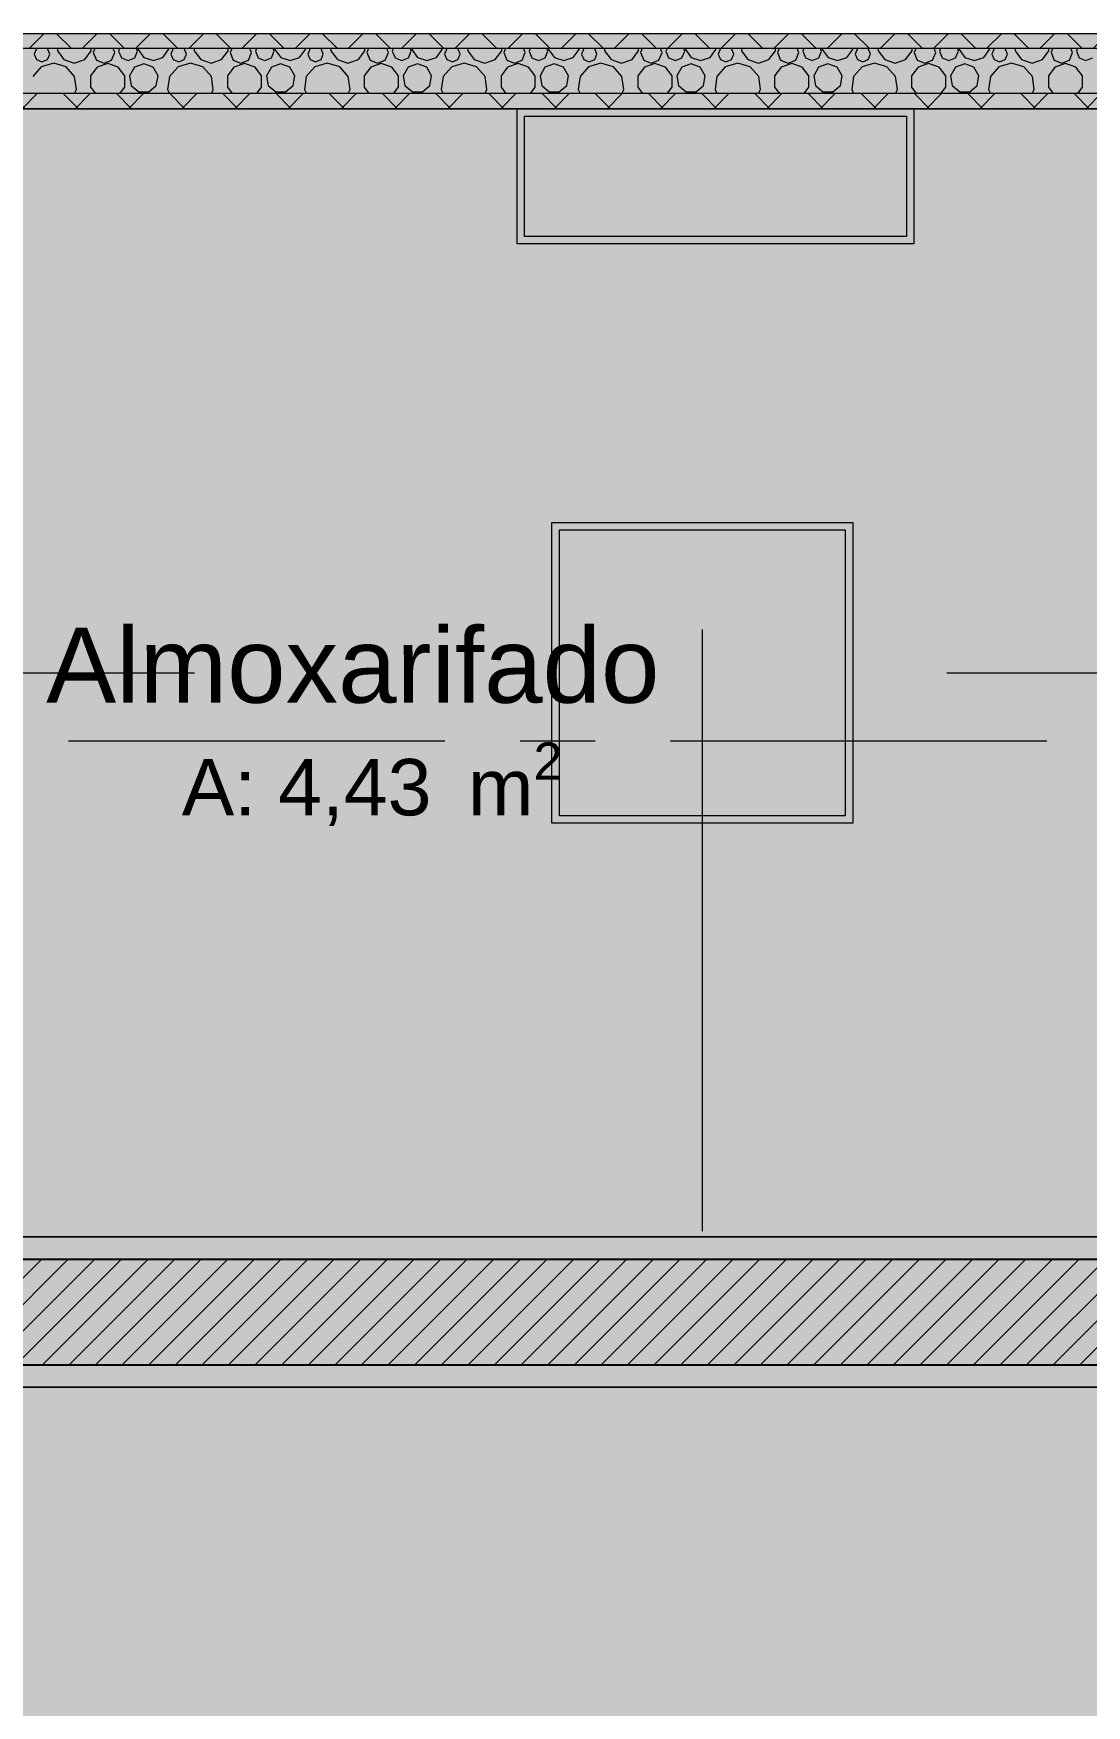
# Model space of a CAD drawing. Header units: metres. Extents: x -77 to -41.1, y -68 to -27.7.
# Drawn here: x -62.778 to -61.378, y -37.127 to -34.904 of the extents above; entities that cross this region are included whole.
import ezdxf

# ---------------------------------------------------------------- set-up
doc = ezdxf.new("R2010")
doc.units = ezdxf.units.M
doc.header["$MEASUREMENT"] = 0
doc.linetypes.add('AStair_dashed', pattern=[1.8, 0.8, -1])
doc.linetypes.add('Dot & Dashed', pattern=[0.6, 0.5, -0.05, 0, -0.05])
for name, color, linetype, lineweight in [('0_Caneta_No__99', 7, 'Continuous', 20), ('FORRO.EXEC_Caneta_No__241', 7, 'Continuous', 13), ('LAJES.EST_Caneta_No__241', 7, 'Continuous', 13), ('LAJES.EST_Caneta_No__96', 252, 'Continuous', 0), ('LUMINOTÉCNICA_Caneta_No__96', 252, 'Continuous', 0), ('PAREDE CONSTRUIR_Caneta_No__241', 7, 'Continuous', 13), ('PAREDE CONSTRUIR_Caneta_No__3', 7, 'Continuous', 25), ('PAREDE CONSTRUIR_Caneta_No__83', 84, 'Continuous', 0), ('PAREDE CONSTRUIR_Caneta_No__96', 252, 'Continuous', 0), ('Selos de Zona Archicad_Caneta_No__11', 7, 'Continuous', 5)]:
    doc.layers.add(name, color=color, linetype=linetype, lineweight=lineweight)
for name, color, linetype in [('COTAS FORRO.EXEC', 7, 'Continuous'), ('FORRO.EXEC', 7, 'Continuous'), ('LUMINOTÉCNICA', 7, 'Continuous'), ('PAREDE CONSTRUIR', 7, 'Continuous'), ('ZONA', 7, 'Continuous')]:
    doc.layers.add(name, color=color, linetype=linetype)
for name, color, linetype, lineweight, true_color in [('COTAS FORRO.EXEC_Caneta_No__25', 7, 'Continuous', 13, 0x982312), ('LAJES.EST_Caneta_No__18', 7, 'Continuous', 0, 0xdfdfdf), ('LAJES.EST_Caneta_No__254', 7, 'Continuous', 0, 0xd1c9ad), ('LUMINOTÉCNICA_Caneta_No__27', 7, 'Continuous', 0, 0xbd2d17), ('LUMINOTÉCNICA_Caneta_No__46', 7, 'Continuous', 0, 0xbf8f00), ('LUMINOTÉCNICA_Caneta_No__56', 7, 'Continuous', 0, 0xffe495), ('ZONA_Caneta_No__56', 7, 'Continuous', 0, 0xffe495)]:
    doc.layers.add(name, color=color, linetype=linetype, lineweight=lineweight, true_color=true_color)
doc.styles.add('GENERATED_STYLE_1', font='arial.ttf')
doc.dimstyles.new('GENERATED_STYLE__1', dxfattribs={"dimtxt": 0.1, "dimasz": 0.0475, "dimexe": 0.18, "dimexo": 0.1, "dimgap": 0, "dimtad": 1, "dimtih": 1, "dimtoh": 1, "dimzin": 0, "dimdsep": 46, "dimtxsty": 'GENERATED_STYLE_1', "dimblk": 'ARROWHEAD_11', "dimblk1": 'ARROWHEAD_11', "dimblk2": 'ARROWHEAD_11', "dimcen": 0.09, "dimclrd": 256, "dimclre": 256, "dimclrt": 256, "dimadec": 0, "dimazin": 0, "dimtfac": 1, "dimtdec": 4, "dimtmove": 0, "dimatfit": 3, "dimfxl": 0, "dimtolj": 1, "dimtzin": 0, "dimarcsym": 0})
pattern_1 = [(45, (0, 0.5), (-0.159099, 0.159099), [0, -0.15, 0, -0.225]), (110, (0.5, 0.5), (0.21143084, 0.07695453), [0, -0.11, 0, -0.19])]
pattern_2 = [(45, (0, 0), (-0.03535534, 0.03535534), []), (135, (0, 0), (0.03535534, 0.03535534), [])]

# ---------------------------------------------------------------- blocks, each defined once
blk = doc.blocks.new('Almoxarifado_9_16_3', base_point=(-62.3279, -35.8076))
at = {"layer": 'Selos de Zona Archicad_Caneta_No__11', "color": 7, "lineweight": 5, "attachment_point": 2, "style": 'GENERATED_STYLE_1'}
for s, insert, char_height in [('\\A1;{\\pqc;\\pt0,0.55;\\fArial|b0|i0|c0|p0;\\W1.000000;Almoxarifado\\fArial|b0|i0|c0|p0;\\W1.000000;\\A1{\\H.66x;\\S^  ;}\\fArial|b0|i0|c0|p0;\\W1.000000;\\fArial|b0|i0|c0|p0;\\W1.000000;\\A1{\\H.66x;\\S^  ;}}', (-62.3279, -35.6937), 0.1), ('\\A1;{\\pqc;\\pt0,0.55;\\fArial|b0|i0|c0|p0;\\W1.000000;A: 4,43\\fArial|b0|i0|c0|p0;\\W1.000000;\\A1{\\H.66x;\\S^  ;}\\fArial|b0|i0|c0|p0;\\W1.000000; m\\fArial|b0|i0|c0|p0;\\W1.000000;\\A1{\\H.66x;\\S2^  ;}}', (-62.3279, -35.8465), 0.075)]:
    blk.add_mtext(s, dxfattribs=dict(at, insert=insert, char_height=char_height))
blk = doc.blocks.new('*X122')
at = {"layer": 'PAREDE CONSTRUIR_Caneta_No__96', "color": 252, "linetype": 'Continuous', "lineweight": 0}
for p, q in [((-62.7741, -34.9238), (-62.7771, -34.9311)), ((-62.7564, -34.9311), (-62.7594, -34.9238)), ((-62.7462, -34.9238), (-62.7462, -34.9267)), ((-62.7012, -34.9267), (-62.7012, -34.9238)), ((-62.6963, -34.9238), (-62.6985, -34.929)), ((-62.6699, -34.929), (-62.672, -34.9238)), ((-62.6634, -34.9238), (-62.6648, -34.9272)), ((-62.6397, -34.9272), (-62.6411, -34.9238)), ((-62.6388, -34.9238), (-62.6388, -34.9249)), ((-62.6388, -34.9249), (-62.6311, -34.9356)), ((-62.6061, -34.9356), (-62.5983, -34.9249)), ((-62.5983, -34.9249), (-62.5983, -34.9238)), ((-62.5922, -34.9238), (-62.5952, -34.9311)), ((-62.5745, -34.9311), (-62.5776, -34.9238)), ((-62.5643, -34.9238), (-62.5643, -34.9267)), ((-62.5193, -34.9267), (-62.5193, -34.9238)), ((-62.5144, -34.9238), (-62.5166, -34.929)), ((-62.488, -34.929), (-62.4902, -34.9238)), ((-62.4815, -34.9238), (-62.4829, -34.9272)), ((-62.4579, -34.9272), (-62.4593, -34.9238)), ((-62.457, -34.9238), (-62.457, -34.9249)), ((-62.457, -34.9249), (-62.4492, -34.9356)), ((-62.4242, -34.9356), (-62.4165, -34.9249)), ((-62.4165, -34.9249), (-62.4165, -34.9238)), ((-62.4103, -34.9238), (-62.4134, -34.9311)), ((-62.3927, -34.9311), (-62.3957, -34.9238)), ((-62.3825, -34.9238), (-62.3825, -34.9267)), ((-62.3375, -34.9267), (-62.3375, -34.9238)), ((-62.3326, -34.9238), (-62.3348, -34.929)), ((-62.3062, -34.929), (-62.3083, -34.9238)), ((-62.2997, -34.9238), (-62.3011, -34.9272)), ((-62.276, -34.9272), (-62.2774, -34.9238)), ((-62.2751, -34.9238), (-62.2751, -34.9249)), ((-62.2751, -34.9249), (-62.2674, -34.9356)), ((-62.2424, -34.9356), (-62.2346, -34.9249)), ((-62.2346, -34.9249), (-62.2346, -34.9238)), ((-62.2285, -34.9238), (-62.2315, -34.9311)), ((-62.2108, -34.9311), (-62.2139, -34.9238)), ((-62.2006, -34.9238), (-62.2006, -34.9267)), ((-62.1556, -34.9267), (-62.1556, -34.9238)), ((-62.1507, -34.9238), (-62.1529, -34.929)), ((-62.1243, -34.929), (-62.1265, -34.9238)), ((-62.1178, -34.9238), (-62.1192, -34.9272)), ((-62.0942, -34.9272), (-62.0956, -34.9238)), ((-62.0932, -34.9238), (-62.0932, -34.9249)), ((-62.0932, -34.9249), (-62.0855, -34.9356)), ((-62.0605, -34.9356), (-62.0528, -34.9249)), ((-62.0528, -34.9249), (-62.0528, -34.9238)), ((-62.0466, -34.9238), (-62.0497, -34.9311)), ((-62.029, -34.9311), (-62.032, -34.9238)), ((-62.0188, -34.9238), (-62.0188, -34.9267)), ((-61.9738, -34.9267), (-61.9738, -34.9238)), ((-61.9689, -34.9238), (-61.971, -34.929)), ((-61.9425, -34.929), (-61.9446, -34.9238)), ((-61.9359, -34.9238), (-61.9374, -34.9272)), ((-61.9123, -34.9272), (-61.9137, -34.9238)), ((-61.9114, -34.9238), (-61.9114, -34.9249)), ((-61.9114, -34.9249), (-61.9037, -34.9356)), ((-61.8786, -34.9356), (-61.8709, -34.9249)), ((-61.8709, -34.9249), (-61.8709, -34.9238)), ((-61.8648, -34.9238), (-61.8678, -34.9311)), ((-61.8471, -34.9311), (-61.8502, -34.9238)), ((-61.8369, -34.9238), (-61.8369, -34.9267)), ((-61.7919, -34.9267), (-61.7919, -34.9238)), ((-61.787, -34.9238), (-61.7892, -34.929)), ((-61.7606, -34.929), (-61.7628, -34.9238)), ((-61.7541, -34.9238), (-61.7555, -34.9272)), ((-61.7305, -34.9272), (-61.7319, -34.9238)), ((-61.7295, -34.9238), (-61.7295, -34.9249)), ((-61.7295, -34.9249), (-61.7218, -34.9356)), ((-61.6968, -34.9356), (-61.6891, -34.9249)), ((-61.6891, -34.9249), (-61.6891, -34.9238)), ((-61.6829, -34.9238), (-61.686, -34.9311)), ((-61.6653, -34.9311), (-61.6683, -34.9238)), ((-61.6551, -34.9238), (-61.6551, -34.9267)), ((-61.6101, -34.9267), (-61.6101, -34.9238)), ((-61.6052, -34.9238), (-61.6073, -34.929)), ((-61.5788, -34.929), (-61.5809, -34.9238)), ((-61.5722, -34.9238), (-61.5737, -34.9272)), ((-61.5486, -34.9272), (-61.55, -34.9238)), ((-61.5477, -34.9238), (-61.5477, -34.9249)), ((-61.5477, -34.9249), (-61.54, -34.9356)), ((-61.5149, -34.9356), (-61.5072, -34.9249)), ((-61.5072, -34.9249), (-61.5072, -34.9238)), ((-61.5011, -34.9238), (-61.5041, -34.9311)), ((-61.4834, -34.9311), (-61.4864, -34.9238)), ((-61.4732, -34.9238), (-61.4732, -34.9267)), ((-61.4282, -34.9267), (-61.4282, -34.9238)), ((-61.4233, -34.9238), (-61.4255, -34.929)), ((-61.3969, -34.929), (-61.3991, -34.9238)), ((-61.3904, -34.9238), (-61.3918, -34.9272)), ((-62.7677, -34.9481), (-62.779, -34.9612)), ((-62.7771, -34.9311), (-62.774, -34.9384)), ((-62.774, -34.9384), (-62.7667, -34.9414)), ((-62.7511, -34.9433), (-62.7677, -34.9481)), ((-62.7667, -34.9414), (-62.7594, -34.9384)), ((-62.7594, -34.9384), (-62.7564, -34.9311)), ((-62.7346, -34.9481), (-62.7511, -34.9433)), ((-62.7462, -34.9267), (-62.7376, -34.9386)), ((-62.7376, -34.9386), (-62.7237, -34.9431)), ((-62.7233, -34.9612), (-62.7346, -34.9481)), ((-62.7237, -34.9431), (-62.7098, -34.9386)), ((-62.7098, -34.9386), (-62.7012, -34.9267)), ((-62.6934, -34.9484), (-62.702, -34.9603)), ((-62.6985, -34.929), (-62.6943, -34.9391)), ((-62.6943, -34.9391), (-62.6842, -34.9433)), ((-62.6793, -34.9438), (-62.6934, -34.9484)), ((-62.6842, -34.9433), (-62.6741, -34.9391)), ((-62.6653, -34.9484), (-62.6793, -34.9438)), ((-62.6741, -34.9391), (-62.6699, -34.929)), ((-62.6567, -34.9603), (-62.6653, -34.9484)), ((-62.6648, -34.9272), (-62.6611, -34.9361)), ((-62.6611, -34.9361), (-62.6523, -34.9397)), ((-62.6523, -34.9397), (-62.6434, -34.9361)), ((-62.6436, -34.9486), (-62.6502, -34.9599)), ((-62.6313, -34.9441), (-62.6436, -34.9486)), ((-62.6434, -34.9361), (-62.6397, -34.9272)), ((-62.619, -34.9486), (-62.6313, -34.9441)), ((-62.6311, -34.9356), (-62.6186, -34.9396)), ((-62.6124, -34.9599), (-62.619, -34.9486)), ((-62.6186, -34.9396), (-62.6061, -34.9356)), ((-62.5858, -34.9481), (-62.5971, -34.9612)), ((-62.5952, -34.9311), (-62.5922, -34.9384)), ((-62.5922, -34.9384), (-62.5849, -34.9414)), ((-62.5693, -34.9433), (-62.5858, -34.9481)), ((-62.5849, -34.9414), (-62.5776, -34.9384)), ((-62.5776, -34.9384), (-62.5745, -34.9311)), ((-62.5527, -34.9481), (-62.5693, -34.9433)), ((-62.5643, -34.9267), (-62.5557, -34.9386)), ((-62.5557, -34.9386), (-62.5418, -34.9431)), ((-62.5414, -34.9612), (-62.5527, -34.9481)), ((-62.5418, -34.9431), (-62.5279, -34.9386)), ((-62.5279, -34.9386), (-62.5193, -34.9267)), ((-62.5115, -34.9484), (-62.5202, -34.9603)), ((-62.5166, -34.929), (-62.5124, -34.9391)), ((-62.5124, -34.9391), (-62.5023, -34.9433)), ((-62.4975, -34.9438), (-62.5115, -34.9484)), ((-62.5023, -34.9433), (-62.4922, -34.9391)), ((-62.4835, -34.9484), (-62.4975, -34.9438)), ((-62.4922, -34.9391), (-62.488, -34.929)), ((-62.4748, -34.9603), (-62.4835, -34.9484)), ((-62.4829, -34.9272), (-62.4793, -34.9361)), ((-62.4793, -34.9361), (-62.4704, -34.9397)), ((-62.4704, -34.9397), (-62.4615, -34.9361)), ((-62.4618, -34.9486), (-62.4684, -34.9599)), ((-62.4495, -34.9441), (-62.4618, -34.9486)), ((-62.4615, -34.9361), (-62.4579, -34.9272)), ((-62.4371, -34.9486), (-62.4495, -34.9441)), ((-62.4492, -34.9356), (-62.4367, -34.9396)), ((-62.4306, -34.9599), (-62.4371, -34.9486)), ((-62.4367, -34.9396), (-62.4242, -34.9356)), ((-62.404, -34.9481), (-62.4153, -34.9612)), ((-62.4134, -34.9311), (-62.4103, -34.9384)), ((-62.4103, -34.9384), (-62.403, -34.9414)), ((-62.3874, -34.9433), (-62.404, -34.9481)), ((-62.403, -34.9414), (-62.3957, -34.9384)), ((-62.3957, -34.9384), (-62.3927, -34.9311)), ((-62.3709, -34.9481), (-62.3874, -34.9433)), ((-62.3825, -34.9267), (-62.3739, -34.9386)), ((-62.3739, -34.9386), (-62.36, -34.9431)), ((-62.3596, -34.9612), (-62.3709, -34.9481)), ((-62.36, -34.9431), (-62.3461, -34.9386)), ((-62.3461, -34.9386), (-62.3375, -34.9267)), ((-62.3297, -34.9484), (-62.3383, -34.9603)), ((-62.3348, -34.929), (-62.3306, -34.9391)), ((-62.3306, -34.9391), (-62.3205, -34.9433)), ((-62.3156, -34.9438), (-62.3297, -34.9484)), ((-62.3205, -34.9433), (-62.3104, -34.9391)), ((-62.3016, -34.9484), (-62.3156, -34.9438)), ((-62.3104, -34.9391), (-62.3062, -34.929)), ((-62.2929, -34.9603), (-62.3016, -34.9484)), ((-62.3011, -34.9272), (-62.2974, -34.9361)), ((-62.2974, -34.9361), (-62.2885, -34.9397)), ((-62.2885, -34.9397), (-62.2797, -34.9361)), ((-62.2799, -34.9486), (-62.2865, -34.9599)), ((-62.2676, -34.9441), (-62.2799, -34.9486)), ((-62.2797, -34.9361), (-62.276, -34.9272)), ((-62.2553, -34.9486), (-62.2676, -34.9441)), ((-62.2674, -34.9356), (-62.2549, -34.9396)), ((-62.2487, -34.9599), (-62.2553, -34.9486)), ((-62.2549, -34.9396), (-62.2424, -34.9356)), ((-62.2221, -34.9481), (-62.2334, -34.9612)), ((-62.2315, -34.9311), (-62.2285, -34.9384)), ((-62.2285, -34.9384), (-62.2212, -34.9414)), ((-62.2056, -34.9433), (-62.2221, -34.9481)), ((-62.2212, -34.9414), (-62.2139, -34.9384)), ((-62.2139, -34.9384), (-62.2108, -34.9311)), ((-62.189, -34.9481), (-62.2056, -34.9433)), ((-62.2006, -34.9267), (-62.192, -34.9386)), ((-62.192, -34.9386), (-62.1781, -34.9431)), ((-62.1777, -34.9612), (-62.189, -34.9481)), ((-62.1781, -34.9431), (-62.1642, -34.9386)), ((-62.1642, -34.9386), (-62.1556, -34.9267)), ((-62.1478, -34.9484), (-62.1565, -34.9603)), ((-62.1529, -34.929), (-62.1487, -34.9391)), ((-62.1487, -34.9391), (-62.1386, -34.9433)), ((-62.1338, -34.9438), (-62.1478, -34.9484)), ((-62.1386, -34.9433), (-62.1285, -34.9391)), ((-62.1198, -34.9484), (-62.1338, -34.9438)), ((-62.1285, -34.9391), (-62.1243, -34.929)), ((-62.1111, -34.9603), (-62.1198, -34.9484)), ((-62.1192, -34.9272), (-62.1156, -34.9361)), ((-62.1156, -34.9361), (-62.1067, -34.9397)), ((-62.1067, -34.9397), (-62.0978, -34.9361)), ((-62.0981, -34.9486), (-62.1046, -34.9599)), ((-62.0858, -34.9441), (-62.0981, -34.9486)), ((-62.0978, -34.9361), (-62.0942, -34.9272)), ((-62.0734, -34.9486), (-62.0858, -34.9441)), ((-62.0855, -34.9356), (-62.073, -34.9396)), ((-62.0669, -34.9599), (-62.0734, -34.9486)), ((-62.073, -34.9396), (-62.0605, -34.9356)), ((-62.0403, -34.9481), (-62.0515, -34.9612)), ((-62.0497, -34.9311), (-62.0466, -34.9384)), ((-62.0466, -34.9384), (-62.0393, -34.9414)), ((-62.0237, -34.9433), (-62.0403, -34.9481)), ((-62.0393, -34.9414), (-62.032, -34.9384)), ((-62.032, -34.9384), (-62.029, -34.9311)), ((-62.0072, -34.9481), (-62.0237, -34.9433)), ((-62.0188, -34.9267), (-62.0102, -34.9386)), ((-62.0102, -34.9386), (-61.9963, -34.9431)), ((-61.9959, -34.9612), (-62.0072, -34.9481)), ((-61.9963, -34.9431), (-61.9824, -34.9386)), ((-61.9824, -34.9386), (-61.9738, -34.9267)), ((-61.9659, -34.9484), (-61.9746, -34.9603)), ((-61.971, -34.929), (-61.9669, -34.9391)), ((-61.9669, -34.9391), (-61.9568, -34.9433)), ((-61.9519, -34.9438), (-61.9659, -34.9484)), ((-61.9568, -34.9433), (-61.9466, -34.9391)), ((-61.9379, -34.9484), (-61.9519, -34.9438)), ((-61.9466, -34.9391), (-61.9425, -34.929)), ((-61.9292, -34.9603), (-61.9379, -34.9484)), ((-61.9374, -34.9272), (-61.9337, -34.9361)), ((-61.9337, -34.9361), (-61.9248, -34.9397)), ((-61.9248, -34.9397), (-61.916, -34.9361)), ((-61.9162, -34.9486), (-61.9228, -34.9599)), ((-61.9039, -34.9441), (-61.9162, -34.9486)), ((-61.916, -34.9361), (-61.9123, -34.9272)), ((-61.8916, -34.9486), (-61.9039, -34.9441)), ((-61.9037, -34.9356), (-61.8912, -34.9396)), ((-61.885, -34.9599), (-61.8916, -34.9486)), ((-61.8912, -34.9396), (-61.8786, -34.9356)), ((-61.8584, -34.9481), (-61.8697, -34.9612)), ((-61.8678, -34.9311), (-61.8648, -34.9384)), ((-61.8648, -34.9384), (-61.8575, -34.9414)), ((-61.8419, -34.9433), (-61.8584, -34.9481)), ((-61.8575, -34.9414), (-61.8502, -34.9384)), ((-61.8502, -34.9384), (-61.8471, -34.9311)), ((-61.8253, -34.9481), (-61.8419, -34.9433)), ((-61.8369, -34.9267), (-61.8283, -34.9386)), ((-61.8283, -34.9386), (-61.8144, -34.9431)), ((-61.814, -34.9612), (-61.8253, -34.9481)), ((-61.8144, -34.9431), (-61.8005, -34.9386)), ((-61.8005, -34.9386), (-61.7919, -34.9267)), ((-61.7841, -34.9484), (-61.7928, -34.9603)), ((-61.7892, -34.929), (-61.785, -34.9391)), ((-61.785, -34.9391), (-61.7749, -34.9433)), ((-61.7701, -34.9438), (-61.7841, -34.9484)), ((-61.7749, -34.9433), (-61.7648, -34.9391)), ((-61.7561, -34.9484), (-61.7701, -34.9438)), ((-61.7648, -34.9391), (-61.7606, -34.929)), ((-61.7474, -34.9603), (-61.7561, -34.9484)), ((-61.7555, -34.9272), (-61.7519, -34.9361)), ((-61.7519, -34.9361), (-61.743, -34.9397)), ((-61.743, -34.9397), (-61.7341, -34.9361)), ((-61.7344, -34.9486), (-61.7409, -34.9599)), ((-61.7221, -34.9441), (-61.7344, -34.9486)), ((-61.7341, -34.9361), (-61.7305, -34.9272)), ((-61.7097, -34.9486), (-61.7221, -34.9441)), ((-61.7218, -34.9356), (-61.7093, -34.9396)), ((-61.7032, -34.9599), (-61.7097, -34.9486)), ((-61.7093, -34.9396), (-61.6968, -34.9356)), ((-61.6765, -34.9481), (-61.6878, -34.9612)), ((-61.686, -34.9311), (-61.6829, -34.9384)), ((-61.6829, -34.9384), (-61.6756, -34.9414)), ((-61.66, -34.9433), (-61.6765, -34.9481)), ((-61.6756, -34.9414), (-61.6683, -34.9384)), ((-61.6683, -34.9384), (-61.6653, -34.9311)), ((-61.6435, -34.9481), (-61.66, -34.9433)), ((-61.6551, -34.9267), (-61.6465, -34.9386)), ((-61.6465, -34.9386), (-61.6326, -34.9431)), ((-61.6322, -34.9612), (-61.6435, -34.9481)), ((-61.6326, -34.9431), (-61.6187, -34.9386)), ((-61.6187, -34.9386), (-61.6101, -34.9267)), ((-61.6022, -34.9484), (-61.6109, -34.9603)), ((-61.6073, -34.929), (-61.6032, -34.9391)), ((-61.6032, -34.9391), (-61.593, -34.9433)), ((-61.5882, -34.9438), (-61.6022, -34.9484)), ((-61.593, -34.9433), (-61.5829, -34.9391)), ((-61.5742, -34.9484), (-61.5882, -34.9438)), ((-61.5829, -34.9391), (-61.5788, -34.929)), ((-61.5655, -34.9603), (-61.5742, -34.9484)), ((-61.5737, -34.9272), (-61.57, -34.9361)), ((-61.57, -34.9361), (-61.5611, -34.9397)), ((-61.5611, -34.9397), (-61.5523, -34.9361)), ((-61.5525, -34.9486), (-61.5591, -34.9599)), ((-61.5402, -34.9441), (-61.5525, -34.9486)), ((-61.5523, -34.9361), (-61.5486, -34.9272)), ((-61.5279, -34.9486), (-61.5402, -34.9441)), ((-61.54, -34.9356), (-61.5274, -34.9396)), ((-61.5213, -34.9599), (-61.5279, -34.9486)), ((-61.5274, -34.9396), (-61.5149, -34.9356)), ((-61.4947, -34.9481), (-61.506, -34.9612)), ((-61.5041, -34.9311), (-61.5011, -34.9384)), ((-61.5011, -34.9384), (-61.4938, -34.9414)), ((-61.4781, -34.9433), (-61.4947, -34.9481)), ((-61.4938, -34.9414), (-61.4865, -34.9384)), ((-61.4865, -34.9384), (-61.4834, -34.9311)), ((-61.4616, -34.9481), (-61.4781, -34.9433)), ((-61.4732, -34.9267), (-61.4646, -34.9386)), ((-61.4646, -34.9386), (-61.4507, -34.9431)), ((-61.4503, -34.9612), (-61.4616, -34.9481)), ((-61.4507, -34.9431), (-61.4368, -34.9386)), ((-61.4368, -34.9386), (-61.4282, -34.9267)), ((-61.4204, -34.9484), (-61.429, -34.9603)), ((-61.4255, -34.929), (-61.4213, -34.9391)), ((-61.4213, -34.9391), (-61.4112, -34.9433)), ((-61.4064, -34.9438), (-61.4204, -34.9484)), ((-61.4112, -34.9433), (-61.4011, -34.9391)), ((-61.3923, -34.9484), (-61.4064, -34.9438)), ((-61.4011, -34.9391), (-61.3969, -34.929)), ((-61.3837, -34.9603), (-61.3923, -34.9484)), ((-61.3918, -34.9272), (-61.3881, -34.9361)), ((-61.3881, -34.9361), (-61.3793, -34.9397)), ((-61.3793, -34.9397), (-61.3704, -34.9361)), ((-62.7208, -34.9782), (-62.7233, -34.9612)), ((-62.702, -34.9603), (-62.702, -34.975)), ((-62.6567, -34.975), (-62.6567, -34.9603)), ((-62.6502, -34.9599), (-62.6479, -34.9728)), ((-62.6147, -34.9728), (-62.6124, -34.9599)), ((-62.5971, -34.9612), (-62.5996, -34.9782)), ((-62.539, -34.9782), (-62.5414, -34.9612)), ((-62.5202, -34.9603), (-62.5202, -34.975)), ((-62.4748, -34.975), (-62.4748, -34.9603)), ((-62.4684, -34.9599), (-62.4661, -34.9728)), ((-62.4329, -34.9728), (-62.4306, -34.9599)), ((-62.4153, -34.9612), (-62.4177, -34.9782)), ((-62.3571, -34.9782), (-62.3596, -34.9612)), ((-62.3383, -34.9603), (-62.3383, -34.975)), ((-62.2929, -34.975), (-62.2929, -34.9603)), ((-62.2865, -34.9599), (-62.2842, -34.9728)), ((-62.251, -34.9728), (-62.2487, -34.9599)), ((-62.2334, -34.9612), (-62.2359, -34.9782)), ((-62.1753, -34.9782), (-62.1777, -34.9612)), ((-62.1565, -34.9603), (-62.1565, -34.975)), ((-62.1111, -34.975), (-62.1111, -34.9603)), ((-62.1046, -34.9599), (-62.1024, -34.9728)), ((-62.0692, -34.9728), (-62.0669, -34.9599)), ((-62.0515, -34.9612), (-62.054, -34.9782)), ((-61.9934, -34.9782), (-61.9959, -34.9612)), ((-61.9746, -34.9603), (-61.9746, -34.975)), ((-61.9292, -34.975), (-61.9292, -34.9603)), ((-61.9228, -34.9599), (-61.9205, -34.9728)), ((-61.8873, -34.9728), (-61.885, -34.9599)), ((-61.8697, -34.9612), (-61.8721, -34.9782)), ((-61.8116, -34.9782), (-61.814, -34.9612)), ((-61.7928, -34.9603), (-61.7928, -34.975)), ((-61.7474, -34.975), (-61.7474, -34.9603)), ((-61.7409, -34.9599), (-61.7387, -34.9728)), ((-61.7054, -34.9728), (-61.7032, -34.9599)), ((-61.6878, -34.9612), (-61.6903, -34.9782)), ((-61.6297, -34.9782), (-61.6322, -34.9612)), ((-61.6109, -34.9603), (-61.6109, -34.975)), ((-61.5655, -34.975), (-61.5655, -34.9603)), ((-61.5591, -34.9599), (-61.5568, -34.9728)), ((-61.5236, -34.9728), (-61.5213, -34.9599)), ((-61.506, -34.9612), (-61.5084, -34.9782)), ((-61.4479, -34.9782), (-61.4503, -34.9612)), ((-61.429, -34.9603), (-61.429, -34.975)), ((-61.3837, -34.975), (-61.3837, -34.9603)), ((-62.7233, -34.9838), (-62.7208, -34.9782)), ((-62.702, -34.975), (-62.6957, -34.9838)), ((-62.663, -34.9838), (-62.6567, -34.975)), ((-62.6479, -34.9728), (-62.6379, -34.9813)), ((-62.6379, -34.9813), (-62.6248, -34.9813)), ((-62.6248, -34.9813), (-62.6147, -34.9728)), ((-62.5996, -34.9782), (-62.597, -34.9838)), ((-62.5415, -34.9838), (-62.539, -34.9782)), ((-62.5202, -34.975), (-62.5138, -34.9838)), ((-62.4811, -34.9838), (-62.4748, -34.975)), ((-62.4661, -34.9728), (-62.456, -34.9813)), ((-62.456, -34.9813), (-62.4429, -34.9813)), ((-62.4429, -34.9813), (-62.4329, -34.9728)), ((-62.4177, -34.9782), (-62.4152, -34.9838)), ((-62.3596, -34.9838), (-62.3571, -34.9782)), ((-62.3383, -34.975), (-62.332, -34.9838)), ((-62.2993, -34.9838), (-62.2929, -34.975)), ((-62.2842, -34.9728), (-62.2742, -34.9813)), ((-62.2742, -34.9813), (-62.2611, -34.9813)), ((-62.2611, -34.9813), (-62.251, -34.9728)), ((-62.2359, -34.9782), (-62.2333, -34.9838)), ((-62.1778, -34.9838), (-62.1753, -34.9782)), ((-62.1565, -34.975), (-62.1501, -34.9838)), ((-62.1174, -34.9838), (-62.1111, -34.975)), ((-62.1024, -34.9728), (-62.0923, -34.9813)), ((-62.0923, -34.9813), (-62.0792, -34.9813)), ((-62.0792, -34.9813), (-62.0692, -34.9728)), ((-62.054, -34.9782), (-62.0515, -34.9838)), ((-61.9959, -34.9838), (-61.9934, -34.9782)), ((-61.9746, -34.975), (-61.9683, -34.9838)), ((-61.9356, -34.9838), (-61.9292, -34.975)), ((-61.9205, -34.9728), (-61.9105, -34.9813)), ((-61.9105, -34.9813), (-61.8973, -34.9813)), ((-61.8973, -34.9813), (-61.8873, -34.9728)), ((-61.8721, -34.9782), (-61.8696, -34.9838)), ((-61.8141, -34.9838), (-61.8116, -34.9782)), ((-61.7928, -34.975), (-61.7864, -34.9838)), ((-61.7537, -34.9838), (-61.7474, -34.975)), ((-61.7387, -34.9728), (-61.7286, -34.9813)), ((-61.7286, -34.9813), (-61.7155, -34.9813)), ((-61.7155, -34.9813), (-61.7054, -34.9728)), ((-61.6903, -34.9782), (-61.6878, -34.9838)), ((-61.6322, -34.9838), (-61.6297, -34.9782)), ((-61.6109, -34.975), (-61.6046, -34.9838)), ((-61.5719, -34.9838), (-61.5655, -34.975)), ((-61.5568, -34.9728), (-61.5468, -34.9813)), ((-61.5468, -34.9813), (-61.5336, -34.9813)), ((-61.5336, -34.9813), (-61.5236, -34.9728)), ((-61.5084, -34.9782), (-61.5059, -34.9838)), ((-61.4504, -34.9838), (-61.4479, -34.9782)), ((-61.429, -34.975), (-61.4227, -34.9838)), ((-61.39, -34.9838), (-61.3837, -34.975))]:
    blk.add_line(p, q, dxfattribs=at)
blk = doc.blocks.new('*D254')
at = {"layer": 'COTAS FORRO.EXEC_Caneta_No__25', "linetype": 'Continuous', "lineweight": 13, "true_color": 0x982312}
for points in [[(-63.3765, -34.6453), (-63.3755, -34.6501), (-63.3728, -34.6542), (-63.3688, -34.6569), (-63.364, -34.6578), (-63.3592, -34.6569), (-63.3551, -34.6542), (-63.3524, -34.6501), (-63.3515, -34.6453), (-63.3524, -34.6405), (-63.3551, -34.6365), (-63.3592, -34.6338), (-63.364, -34.6328), (-63.3688, -34.6338), (-63.3728, -34.6365), (-63.3755, -34.6405)], [(-62.4792, -34.6453), (-62.4783, -34.6501), (-62.4756, -34.6542), (-62.4715, -34.6569), (-62.4667, -34.6578), (-62.462, -34.6569), (-62.4579, -34.6542), (-62.4552, -34.6501), (-62.4542, -34.6453), (-62.4552, -34.6405), (-62.4579, -34.6365), (-62.462, -34.6338), (-62.4667, -34.6328), (-62.4715, -34.6338), (-62.4756, -34.6365), (-62.4783, -34.6405)]]:
    blk.add_hatch(color=24, dxfattribs=at).paths.add_polyline_path(points)
at = {"layer": 'COTAS FORRO.EXEC_Caneta_No__25', "color": 24, "linetype": 'Continuous', "lineweight": 13, "true_color": 0x982312}
for p, q in [((-62.4667, -34.6328), (-62.4667, -34.5453)), ((-63.364, -34.6328), (-63.364, -34.5985)), ((-63.389, -34.6453), (-63.3765, -34.6453)), ((-63.364, -34.7453), (-63.364, -34.6578)), ((-63.3515, -34.6453), (-62.4792, -34.6453)), ((-62.4667, -34.6922), (-62.4667, -34.6578))]:
    blk.add_line(p, q, dxfattribs=at)
for centre in [(-63.364, -34.6453), (-62.4667, -34.6453)]:
    blk.add_circle(centre, 0.0125, dxfattribs=at)
at = {"layer": 'COTAS FORRO.EXEC_Caneta_No__25', "color": 24, "lineweight": 13, "true_color": 0x982312, "insert": (-63.0488, -34.6253), "char_height": 0.1, "attachment_point": 7, "style": 'GENERATED_STYLE_1'}
blk.add_mtext('\\A1;{\\pql;\\fArial|b0|i0|c0|p0;\\W1.000000;0,90}', dxfattribs=at)
blk = doc.blocks.new('ARROWHEAD_11')
at = {"color": 0, "linetype": 'Continuous', "lineweight": 0}
blk.add_line((0, 0), (-1, 0), dxfattribs=at)
at = {"color": 0, "linetype": 'Continuous', "lineweight": 0, "const_width": 0.25, "flags": 128}
blk.add_lwpolyline([(-0.125, 0, 1), (0.125, 0, 1)], format="xyb", close=True, dxfattribs=at)
blk = doc.blocks.new('Fluorescent Lamp 26')
at = {"layer": 'LUMINOTÉCNICA_Caneta_No__27', "linetype": 'Continuous', "lineweight": 0, "true_color": 0xedc9c4}
blk.add_hatch(color=254, dxfattribs=at).paths.add_polyline_path([(0, 0), (0.4, 0), (0.4, 0.4), (0, 0.4)])
at = {"layer": 'LUMINOTÉCNICA_Caneta_No__27', "color": 22, "linetype": 'Continuous', "lineweight": 0, "true_color": 0xbd2d17}
for p, q in [((0.4, 0.4), (0, 0.4)), ((0, 0.4), (0, 0)), ((0.39, 0.39), (0.01, 0.39)), ((0.01, 0.39), (0.01, 0.01)), ((0.39, 0.01), (0.39, 0.39)), ((0.4, 0), (0.4, 0.4)), ((0, 0), (0.4, 0)), ((0.01, 0.01), (0.39, 0.01))]:
    blk.add_line(p, q, dxfattribs=at)
blk = doc.blocks.new('Fluorescent Lamp 26_6')
at = {"layer": 'LUMINOTÉCNICA_Caneta_No__56', "linetype": 'Continuous', "lineweight": 0, "true_color": 0xfef7e3}
blk.add_hatch(color=7, dxfattribs=at).paths.add_polyline_path([(0, 0), (0.5275, 0), (0.5275, 0.1799), (0, 0.1799)])
at = {"layer": 'LUMINOTÉCNICA_Caneta_No__46', "color": 42, "linetype": 'Continuous', "lineweight": 0, "true_color": 0xbf8f00}
for p, q in [((0.5275, 0.1799), (0, 0.1799)), ((0, 0.1799), (0, 0)), ((0.5275, 0), (0.5275, 0.1799)), ((0.5175, 0.1699), (0.01, 0.1699)), ((0.01, 0.1699), (0.01, 0.01)), ((0.5175, 0.01), (0.5175, 0.1699)), ((0, 0), (0.5275, 0)), ((0.01, 0.01), (0.5175, 0.01))]:
    blk.add_line(p, q, dxfattribs=at)

msp = doc.modelspace()

# ---------------------------------------------------------------- hatches: boundary and pattern name
at = {"layer": 'FORRO.EXEC', "linetype": 'Continuous', "lineweight": 0, "true_color": 0xfbfbfb}
for points in [[(-63.364, -36.5038), (-60.4139, -36.5038), (-60.4139, -35.0038), (-63.364, -35.0038)], [(-64.914, -38.2037), (-56.514, -38.2037), (-56.514, -42.3002), (-64.914, -42.3002), (-64.914, -47.1002), (-56.514, -47.1002), (-56.514, -52.5506), (-62.614, -52.5506), (-62.614, -54.0506), (-56.514, -54.0506), (-56.514, -56.6006), (-54.014, -56.6006), (-54.014, -54.5506), (-54.014, -53.0506), (-54.014, -52.3506), (-45.8136, -52.3506), (-45.8136, -50.8516), (-54.014, -50.8516), (-54.014, -36.7038), (-56.514, -36.7038), (-64.914, -36.7038)]]:
    msp.add_hatch(color=7, dxfattribs=at).paths.add_polyline_path(points)
at = {"layer": 'LAJES.EST_Caneta_No__18', "linetype": 'Continuous', "lineweight": 0, "true_color": 0xdfdfdf}
h = msp.add_hatch(dxfattribs=at)
h.set_pattern_fill('Piso_Externo__0003', color=254, style=0, pattern_type=2)
h.set_pattern_definition([(45, (0, 0.6), (-0.1909188, 0.1909188), [0, -0.18, 0, -0.27]), (110, (0.6, 0.6), (0.253717, 0.09234544), [0, -0.132, 0, -0.228])])
h.paths.add_polyline_path([(-76.514, -65.1016), (-73.814, -65.1016, -0.414214), (-75.814, -67.1016), (-66.814, -67.1016, -0.414214), (-68.814, -65.1016), (-68.814, -62.301), (-68.814, -45.4002, -0.414214), (-66.514, -43.1002), (-65.914, -43.1002), (-65.914, -42.3002), (-66.514, -42.3002), (-66.514, -38.2041), (-65.114, -38.2041), (-65.114, -36.7038), (-66.514, -36.7038), (-66.514, -32.5997), (-65.114, -32.5997), (-56.714, -32.5997), (-53.814, -32.5997), (-44.014, -32.5997), (-44.014, -42.3002), (-53.814, -42.3002), (-53.814, -47.1002), (-44.014, -47.1002), (-44.014, -50.8516), (-45.6136, -50.8516), (-45.6136, -52.3506), (-44.014, -52.3506), (-44.014, -60.3006), (-48.9163, -60.3006), (-48.9163, -61.1006), (-44.3609, -61.1006), (-44.3609, -67.1016), (-44.014, -67.1016), (-41.514, -67.1016), (-41.514, -28.1016), (-41.714, -28.1016), (-41.714, -60.3006), (-43.014, -60.3006), (-43.014, -30.0016), (-66.514, -30.0016), (-66.514, -28.1016), (-76.514, -28.1016)])
h.paths.add_polyline_path([(-73.814, -45.1016), (-76.314, -45.1016), (-76.314, -43.0892), (-75.7984, -43.0908, -0.414214), (-73.8139, -45.0876)], flags=0)
h.paths.add_polyline_path([(-73.814, -45.5846, -0.009328), (-73.814, -45.6604)], flags=0)
h.paths.add_polyline_path([(-52.814, -46.3002), (-52.814, -43.1002), (-44.014, -43.1002), (-44.014, -46.3002)], flags=0)
h.paths.add_polyline_path([(-67.714, -34.1), (-76.314, -34.1), (-76.314, -32.5997), (-67.714, -32.5997)], flags=0)
at = {"layer": 'LAJES.EST_Caneta_No__254', "linetype": 'Continuous', "lineweight": 0, "true_color": 0xd1c9ad}
h = msp.add_hatch(dxfattribs=at)
h.set_pattern_fill('Haie_OD_0003', color=9, style=0, pattern_type=2)
h.set_pattern_definition(pattern_1)
h.paths.add_polyline_path([(-65.114, -47.1002), (-66.514, -47.1002), (-66.514, -60.3006), (-56.514, -60.3006), (-44.014, -60.3006), (-44.014, -56.6006), (-50.5957, -56.6006), (-50.5957, -54.2479), (-52.6157, -54.2479), (-52.6157, -52.5506), (-50.5957, -52.5506), (-45.6136, -52.5506), (-45.6136, -50.8516), (-44.014, -50.8516), (-44.014, -47.1002), (-53.814, -47.1002), (-53.814, -42.3002), (-44.014, -42.3002), (-44.014, -37.1002), (-51.174, -37.1002), (-51.174, -32.5997), (-53.814, -32.5997), (-56.714, -32.5997), (-58.7637, -32.5997), (-58.7637, -34.9038), (-63.464, -34.9038), (-63.464, -36.5038), (-65.114, -36.5038), (-65.114, -38.4037), (-63.464, -38.4037), (-63.464, -42.1002), (-65.114, -42.1002), (-65.114, -42.3002)])
h.paths.add_polyline_path([(-60.5596, -42.1002), (-60.5596, -38.4037), (-58.8637, -38.4037), (-58.8637, -42.1002)], flags=0)
h.paths.add_polyline_path([(-59.064, -48.7001), (-59.064, -47.3002), (-56.714, -47.3002), (-56.714, -48.7001)], flags=0)
at = {"layer": 'LAJES.EST_Caneta_No__96', "linetype": 'Continuous', "lineweight": 0}
h = msp.add_hatch(dxfattribs=at)
h.set_pattern_fill('Haie_OD_0003', color=252, style=0, pattern_type=2)
h.set_pattern_definition(pattern_1)
h.paths.add_polyline_path([(-66.514, -36.7038), (-65.114, -36.7038), (-65.114, -36.5038), (-63.464, -36.5038), (-63.464, -34.9038), (-58.8637, -34.9038), (-58.8637, -32.5997), (-66.514, -32.5997), (-66.514, -32.7997), (-66.514, -36.5038)])
at = {"layer": 'PAREDE CONSTRUIR', "linetype": 'Continuous', "lineweight": 0, "true_color": 0xffffff}
for points in [[(-53.844, -36.5038), (-63.464, -36.5038), (-63.464, -36.5338), (-53.844, -36.5338)], [(-54.014, -36.6738), (-63.464, -36.6738), (-63.464, -36.7038), (-54.014, -36.7038)]]:
    msp.add_hatch(color=7, dxfattribs=at).paths.add_polyline_path(points)
at = {"layer": 'PAREDE CONSTRUIR', "linetype": 'Continuous', "lineweight": 0, "true_color": 0x000000}
h = msp.add_hatch(dxfattribs=at)
h.set_pattern_fill('common_brick_0003', color=18, style=0, pattern_type=2)
h.set_pattern_definition([(45, (0, 0), (-0.0176776695, 0.0176776695), [])])
h.paths.add_polyline_path([(-53.984, -36.5338), (-63.464, -36.5338), (-63.464, -36.6738), (-53.984, -36.6738)])
at = {"layer": 'PAREDE CONSTRUIR_Caneta_No__83', "linetype": 'Continuous', "lineweight": 0}
h = msp.add_hatch(dxfattribs=at)
h.set_pattern_fill('Placomur_0003', color=84, style=0, pattern_type=2)
h.set_pattern_definition(pattern_2)
h.paths.add_polyline_path([(-63.444, -34.9238), (-58.7837, -34.9238), (-58.7837, -34.9038), (-63.444, -34.9038)])
h = msp.add_hatch(dxfattribs=at)
h.set_pattern_fill('Placomur_0003', color=84, style=0, pattern_type=2)
h.set_pattern_definition(pattern_2)
h.paths.add_polyline_path([(-63.364, -35.0038), (-58.8637, -35.0038), (-58.8637, -34.9838), (-63.364, -34.9838)])

# ---------------------------------------------------------------- linework, layer by layer
at = {"layer": '0_Caneta_No__99', "color": 7, "linetype": 'Dot & Dashed', "lineweight": 20}
msp.add_line((-41.4312, -35.8446), (-76.7059, -35.8446), dxfattribs=at)
at = {"layer": 'FORRO.EXEC_Caneta_No__241', "color": 7, "linetype": 'Continuous', "lineweight": 13, "flags": 128}
for points in [[(-63.364, -36.5038), (-60.4139, -36.5038), (-60.4139, -35.0038), (-63.364, -35.0038)], [(-64.914, -38.2037), (-56.514, -38.2037), (-56.514, -42.3002), (-64.914, -42.3002), (-64.914, -47.1002), (-56.514, -47.1002), (-56.514, -52.5506), (-62.614, -52.5506), (-62.614, -54.0506), (-56.514, -54.0506), (-56.514, -56.6006), (-54.014, -56.6006), (-54.014, -54.5506), (-54.014, -53.0506), (-54.014, -52.3506), (-45.8136, -52.3506), (-45.8136, -50.8516), (-54.014, -50.8516), (-54.014, -36.7038), (-56.514, -36.7038), (-64.914, -36.7038)]]:
    msp.add_lwpolyline(points, close=True, dxfattribs=at)
at = {"layer": 'LAJES.EST_Caneta_No__241', "color": 7, "linetype": 'Continuous', "lineweight": 13, "flags": 128}
msp.add_lwpolyline([(-63.464, -34.9038), (-58.8637, -34.9038)], dxfattribs=at)
at = {"layer": 'LUMINOTÉCNICA_Caneta_No__96', "color": 252, "linetype": 'AStair_dashed', "lineweight": 0}
for p, q in [((-61.8889, -36.4962), (-61.8889, -35.0038)), ((-63.364, -35.7538), (-60.4139, -35.7538)), ((-62.6065, -38.2037), (-62.6065, -36.7038))]:
    msp.add_line(p, q, dxfattribs=at)
at = {"layer": 'PAREDE CONSTRUIR_Caneta_No__241', "color": 7, "linetype": 'Continuous', "lineweight": 13}
for p, q in [((-58.8437, -34.9238), (-63.384, -34.9238)), ((-58.8637, -34.9838), (-63.364, -34.9838))]:
    msp.add_line(p, q, dxfattribs=at)
at = {"layer": 'PAREDE CONSTRUIR_Caneta_No__241', "color": 7, "linetype": 'Continuous', "lineweight": 13, "flags": 128}
for points in [[(-63.364, -35.0038), (-60.4139, -35.0038)], [(-53.814, -36.5038), (-63.464, -36.5038)], [(-63.464, -36.7038), (-54.014, -36.7038)]]:
    msp.add_lwpolyline(points, dxfattribs=at)
at = {"layer": 'PAREDE CONSTRUIR_Caneta_No__3', "color": 7, "linetype": 'Continuous', "lineweight": 25}
for p, q in [((-53.984, -36.5338), (-63.464, -36.5338)), ((-63.464, -36.6738), (-53.984, -36.6738))]:
    msp.add_line(p, q, dxfattribs=at)
at = {"layer": 'ZONA_Caneta_No__56', "color": 41, "linetype": 'Continuous', "lineweight": 0, "true_color": 0xffe495, "flags": 128}
for points in [[(-60.4139, -35.0038), (-63.364, -35.0038), (-63.364, -36.5038), (-60.4139, -36.5038)], [(-64.914, -36.7038), (-64.914, -38.2037), (-56.514, -38.2037), (-56.514, -52.5506), (-62.614, -52.5506), (-62.614, -54.0506), (-56.514, -54.0506), (-56.514, -56.6006), (-54.014, -56.6006), (-54.014, -52.3506), (-45.8136, -52.3506), (-45.8136, -50.8516), (-54.014, -50.8516), (-54.014, -36.7038), (-56.514, -36.7038)]]:
    msp.add_lwpolyline(points, close=True, dxfattribs=at)

# ---------------------------------------------------------------- block references
at = {"layer": 'LUMINOTÉCNICA', "color": 61, "linetype": 'Continuous', "lineweight": 0, "true_color": 0xeaffaa, "xscale": -1, "rotation": 180}
msp.add_blockref('Fluorescent Lamp 26_6', (-62.1351, -35.0038), dxfattribs=at)
at = {"layer": 'LUMINOTÉCNICA', "color": 61, "linetype": 'Continuous', "lineweight": 0, "true_color": 0xeaffaa, "xscale": -1}
msp.add_blockref('Fluorescent Lamp 26', (-61.6889, -35.9538), dxfattribs=at)
at = {"layer": 'PAREDE CONSTRUIR', "color": 7, "lineweight": 13}
msp.add_blockref('*X122', (0, 0), dxfattribs=at)
at = {"layer": 'ZONA', "color": 7, "linetype": 'Continuous', "lineweight": 0}
msp.add_blockref('Almoxarifado_9_16_3', (-62.3279, -35.8076), dxfattribs=at)

# ---------------------------------------------------------------- dimensions: what is measured, and where the dimension line sits
at = {"layer": 'COTAS FORRO.EXEC', "color": 24, "linetype": 'Continuous', "lineweight": 13, "true_color": 0x982312}
dim = msp.add_linear_dim(base=(-62.4667, -34.6453), p1=(-63.364, -35.7538), p2=(-62.4667, -33.9073), dimstyle='GENERATED_STYLE__1', dxfattribs=at)
dim.commit()
dim.dimension.update_dxf_attribs({"geometry": '*D254', "text_midpoint": (-62.9194, -34.5753), "dimtype": 160})

doc.saveas('drawing.dxf')
